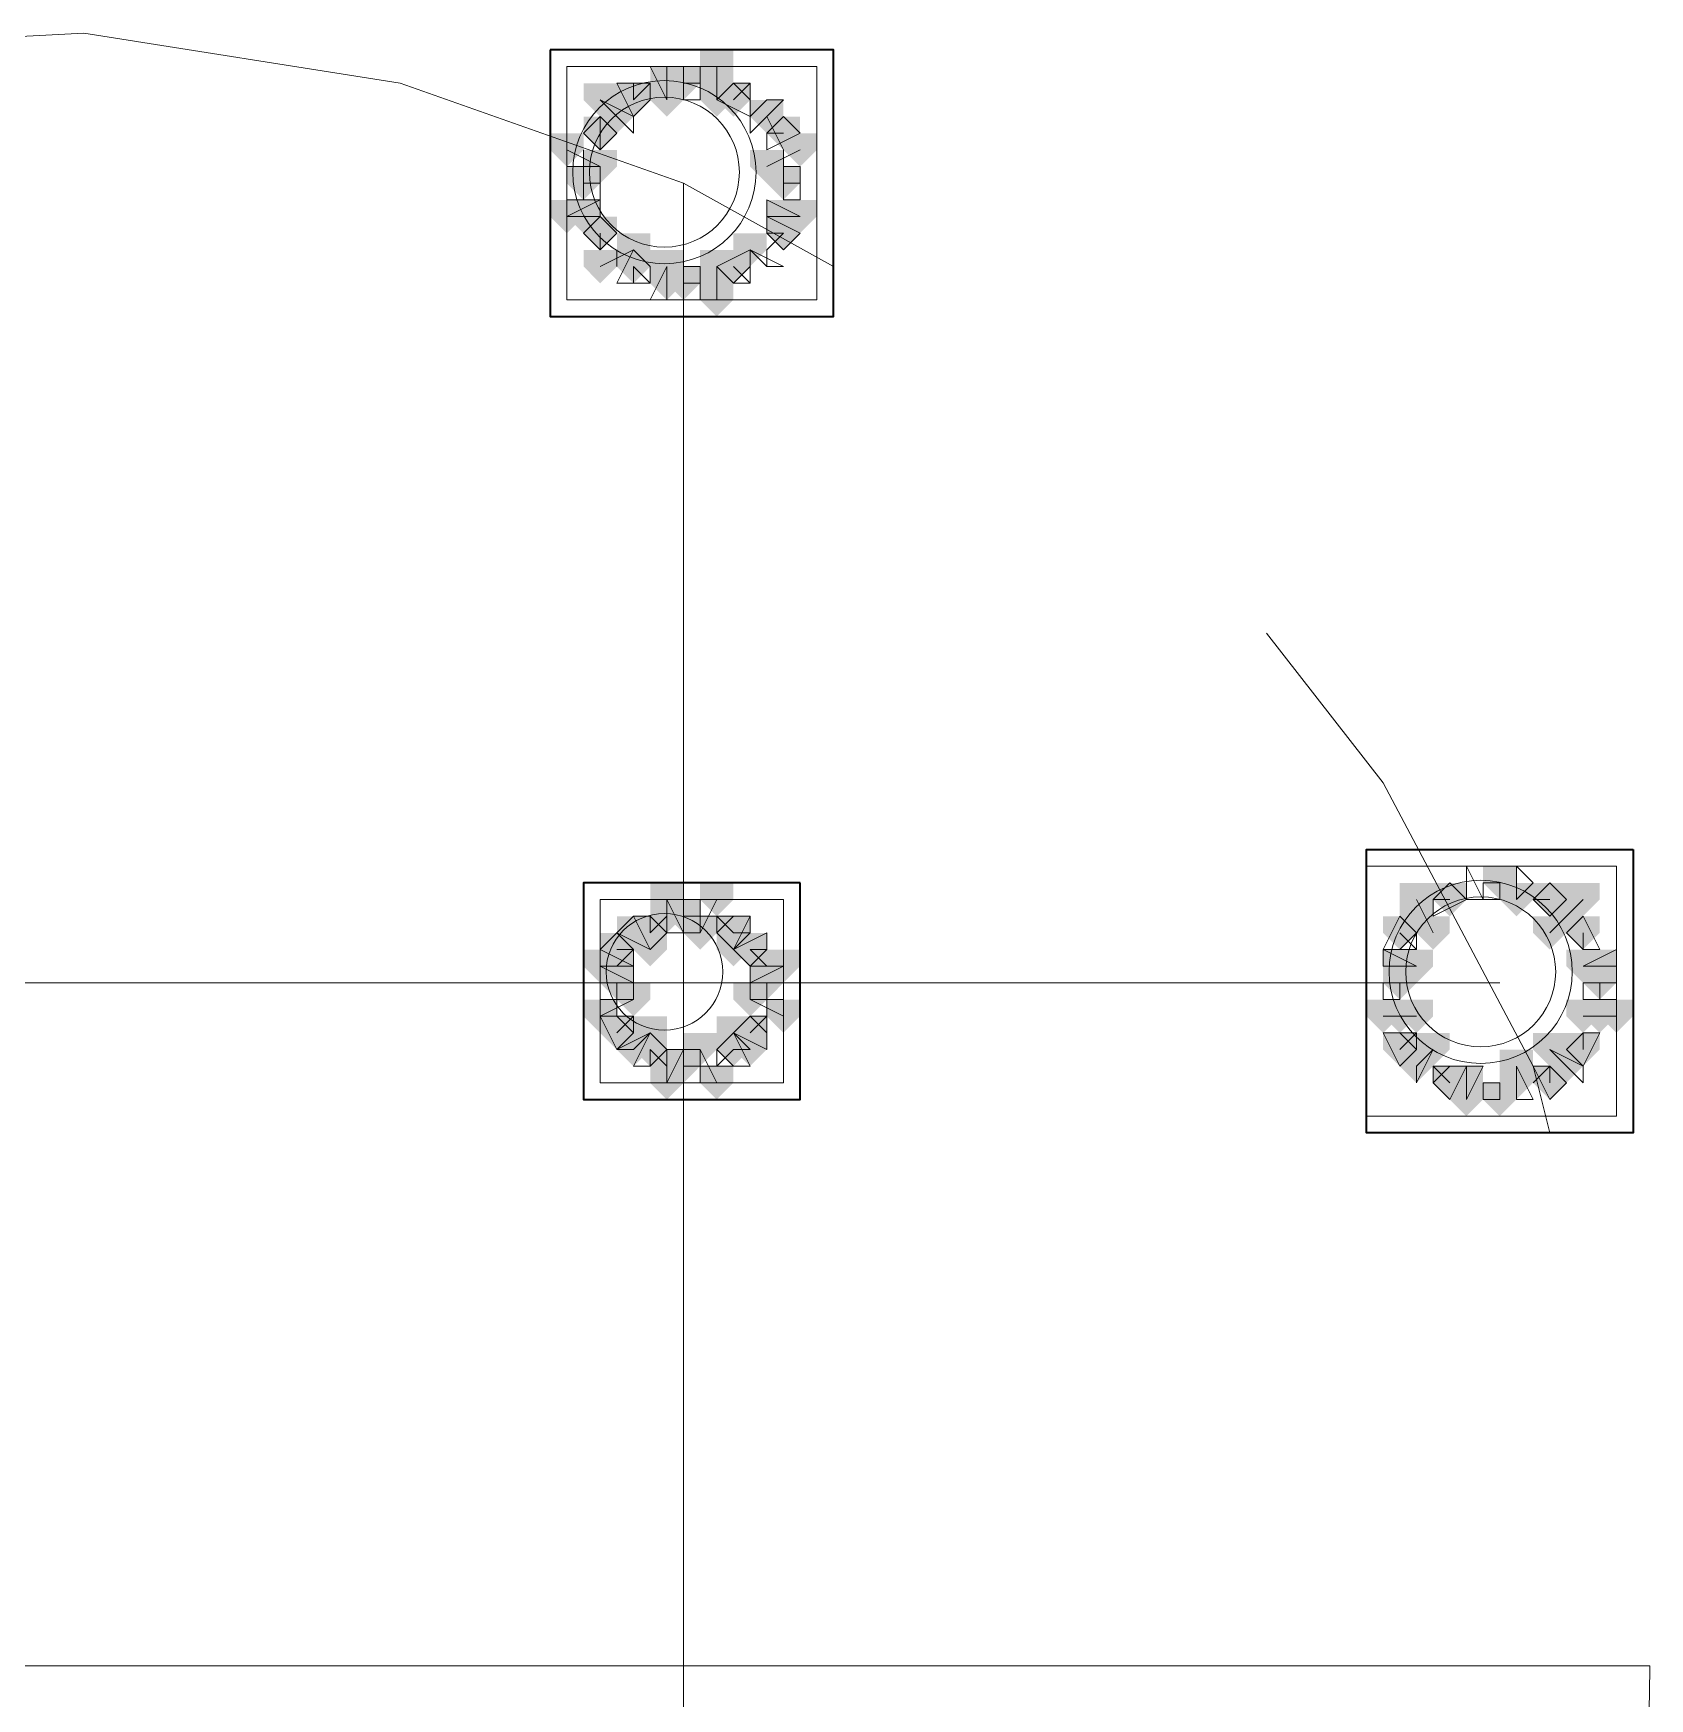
# Model space of a CAD drawing. Header units: millimetres. Extents: x 2315 to 4619, y 1334 to 1897.
# Drawn here: x 3654.12 to 3660.05, y 1554.59 to 1560.69 of the extents above; entities that cross this region are included whole.
import ezdxf

# ---------------------------------------------------------------- set-up
doc = ezdxf.new("R2010")
doc.units = ezdxf.units.MM
for name, color, linetype, true_color in [('PDF_10', 7, 'Continuous', 0x00b85c), ('PDF_AXIS', 7, 'Continuous', 0x00b85c), ('PDF_柱构件', 7, 'Continuous', 0x00b85c), ('PDF_转运站初步方案', 7, 'Continuous', 0x00b85c)]:
    doc.layers.add(name, color=color, linetype=linetype, true_color=true_color)
doc.layers.add('PDF_中心线层', color=1, linetype='Continuous')
doc.layers.add('PDF_粗实线层', color=7, linetype='Continuous')

msp = doc.modelspace()

# ---------------------------------------------------------------- hatches: boundary and pattern name
at = {"layer": 'PDF_10', "transparency": 33554559}
for points in [[(3656.5089, 1560.5703), (3656.4478, 1560.5703), (3656.4478, 1560.5093), (3656.5089, 1560.4482), (3656.5699, 1560.5093), (3656.5699, 1560.5703)], [(3656.5089, 1560.5703), (3656.4478, 1560.5703), (3656.4478, 1560.5093), (3656.5089, 1560.4482), (3656.5699, 1560.5093), (3656.5699, 1560.5703)], [(3656.5089, 1560.5703), (3656.4478, 1560.5703), (3656.4478, 1560.5093), (3656.5089, 1560.4482), (3656.5699, 1560.5093), (3656.5699, 1560.5703)], [(3656.3256, 1560.5093), (3656.2645, 1560.5093), (3656.2645, 1560.4482), (3656.3256, 1560.3871), (3656.3867, 1560.4482), (3656.3867, 1560.5093)], [(3656.3256, 1560.5093), (3656.2645, 1560.5093), (3656.2645, 1560.4482), (3656.3256, 1560.3871), (3656.3867, 1560.4482), (3656.3867, 1560.5093)], [(3656.6921, 1560.5093), (3656.631, 1560.5093), (3656.631, 1560.4482), (3656.6921, 1560.3871), (3656.7532, 1560.4482), (3656.7532, 1560.5093)], [(3656.6921, 1560.5093), (3656.631, 1560.5093), (3656.631, 1560.4482), (3656.6921, 1560.3871), (3656.7532, 1560.4482), (3656.7532, 1560.5093)], [(3656.2034, 1560.3871), (3656.1424, 1560.3871), (3656.1424, 1560.326), (3656.2034, 1560.2649), (3656.2645, 1560.326), (3656.2645, 1560.3871)], [(3656.2034, 1560.3871), (3656.1424, 1560.3871), (3656.1424, 1560.326), (3656.2034, 1560.2649), (3656.2645, 1560.326), (3656.2645, 1560.3871)], [(3656.2034, 1560.3871), (3656.1424, 1560.3871), (3656.1424, 1560.326), (3656.2034, 1560.2649), (3656.2645, 1560.326), (3656.2645, 1560.3871)], [(3656.8753, 1560.3871), (3656.8143, 1560.3871), (3656.8143, 1560.326), (3656.8753, 1560.2649), (3656.9364, 1560.326), (3656.9364, 1560.3871)], [(3656.8753, 1560.3871), (3656.8143, 1560.3871), (3656.8143, 1560.326), (3656.8753, 1560.2649), (3656.9364, 1560.326), (3656.9364, 1560.3871)], [(3656.1424, 1560.2039), (3656.0813, 1560.2039), (3656.0813, 1560.1428), (3656.1424, 1560.0817), (3656.2034, 1560.1428), (3656.2034, 1560.2039)], [(3656.1424, 1560.2039), (3656.0813, 1560.2039), (3656.0813, 1560.1428), (3656.1424, 1560.0817), (3656.2034, 1560.1428), (3656.2034, 1560.2039)], [(3656.8753, 1560.2039), (3656.8143, 1560.2039), (3656.8143, 1560.1428), (3656.8753, 1560.0817), (3656.9364, 1560.1428), (3656.9364, 1560.2039)], [(3656.8753, 1560.2039), (3656.8143, 1560.2039), (3656.8143, 1560.1428), (3656.8753, 1560.0817), (3656.9364, 1560.1428), (3656.9364, 1560.2039)], [(3656.2034, 1560.0206), (3656.1424, 1560.0206), (3656.1424, 1559.9595), (3656.2034, 1559.8985), (3656.2645, 1559.9595), (3656.2645, 1560.0206)], [(3656.2034, 1560.0206), (3656.1424, 1560.0206), (3656.1424, 1559.9595), (3656.2034, 1559.8985), (3656.2645, 1559.9595), (3656.2645, 1560.0206)], [(3656.2034, 1560.0206), (3656.1424, 1560.0206), (3656.1424, 1559.9595), (3656.2034, 1559.8985), (3656.2645, 1559.9595), (3656.2645, 1560.0206)], [(3656.8753, 1560.0206), (3656.8143, 1560.0206), (3656.8143, 1559.9595), (3656.8753, 1559.8985), (3656.9364, 1559.9595), (3656.9364, 1560.0206)], [(3656.8753, 1560.0206), (3656.8143, 1560.0206), (3656.8143, 1559.9595), (3656.8753, 1559.8985), (3656.9364, 1559.9595), (3656.9364, 1560.0206)], [(3656.3256, 1559.8985), (3656.2645, 1559.8985), (3656.2645, 1559.8374), (3656.3256, 1559.7763), (3656.3867, 1559.8374), (3656.3867, 1559.8985)], [(3656.3256, 1559.8985), (3656.2645, 1559.8985), (3656.2645, 1559.8374), (3656.3256, 1559.7763), (3656.3867, 1559.8374), (3656.3867, 1559.8985)], [(3656.6921, 1559.8985), (3656.631, 1559.8985), (3656.631, 1559.8374), (3656.6921, 1559.7763), (3656.7532, 1559.8374), (3656.7532, 1559.8985)], [(3656.6921, 1559.8985), (3656.631, 1559.8985), (3656.631, 1559.8374), (3656.6921, 1559.7763), (3656.7532, 1559.8374), (3656.7532, 1559.8985)], [(3656.5089, 1559.8374), (3656.4478, 1559.8374), (3656.4478, 1559.7763), (3656.5089, 1559.7152), (3656.5699, 1559.7763), (3656.5699, 1559.8374)], [(3656.5089, 1559.8374), (3656.4478, 1559.8374), (3656.4478, 1559.7763), (3656.5089, 1559.7152), (3656.5699, 1559.7763), (3656.5699, 1559.8374)], [(3659.5018, 1557.6385), (3659.4407, 1557.6385), (3659.4407, 1557.5774), (3659.5018, 1557.5163), (3659.5629, 1557.5774), (3659.5629, 1557.6385)], [(3659.5018, 1557.6385), (3659.4407, 1557.6385), (3659.4407, 1557.5774), (3659.5018, 1557.5163), (3659.5629, 1557.5774), (3659.5629, 1557.6385)], [(3659.3186, 1557.5774), (3659.2575, 1557.5774), (3659.2575, 1557.5163), (3659.3186, 1557.4552), (3659.3797, 1557.5163), (3659.3797, 1557.5774)], [(3659.3186, 1557.5774), (3659.2575, 1557.5774), (3659.2575, 1557.5163), (3659.3186, 1557.4552), (3659.3797, 1557.5163), (3659.3797, 1557.5774)], [(3659.6851, 1557.5774), (3659.624, 1557.5774), (3659.624, 1557.5163), (3659.6851, 1557.4552), (3659.7461, 1557.5163), (3659.7461, 1557.5774)], [(3659.6851, 1557.5774), (3659.624, 1557.5774), (3659.624, 1557.5163), (3659.6851, 1557.4552), (3659.7461, 1557.5163), (3659.7461, 1557.5774)], [(3659.6851, 1557.5774), (3659.624, 1557.5774), (3659.624, 1557.5163), (3659.6851, 1557.4552), (3659.7461, 1557.5163), (3659.7461, 1557.5774)], [(3656.5089, 1557.5163), (3656.4478, 1557.5163), (3656.4478, 1557.4552), (3656.5089, 1557.3941), (3656.5699, 1557.4552), (3656.5699, 1557.5163)], [(3656.5089, 1557.5163), (3656.4478, 1557.5163), (3656.4478, 1557.4552), (3656.5089, 1557.3941), (3656.5699, 1557.4552), (3656.5699, 1557.5163)], [(3656.5089, 1557.5163), (3656.4478, 1557.5163), (3656.4478, 1557.4552), (3656.5089, 1557.3941), (3656.5699, 1557.4552), (3656.5699, 1557.5163)], [(3656.3867, 1557.4552), (3656.3256, 1557.4552), (3656.3256, 1557.3941), (3656.3867, 1557.333), (3656.4478, 1557.3941), (3656.4478, 1557.4552)], [(3656.3867, 1557.4552), (3656.3256, 1557.4552), (3656.3256, 1557.3941), (3656.3867, 1557.333), (3656.4478, 1557.3941), (3656.4478, 1557.4552)], [(3656.6921, 1557.4552), (3656.631, 1557.4552), (3656.631, 1557.3941), (3656.6921, 1557.333), (3656.7532, 1557.3941), (3656.7532, 1557.4552)], [(3656.6921, 1557.4552), (3656.631, 1557.4552), (3656.631, 1557.3941), (3656.6921, 1557.333), (3656.7532, 1557.3941), (3656.7532, 1557.4552)], [(3659.1353, 1557.4552), (3659.0743, 1557.4552), (3659.0743, 1557.3941), (3659.1353, 1557.333), (3659.1964, 1557.3941), (3659.1964, 1557.4552)], [(3659.1353, 1557.4552), (3659.0743, 1557.4552), (3659.0743, 1557.3941), (3659.1353, 1557.333), (3659.1964, 1557.3941), (3659.1964, 1557.4552)], [(3659.8072, 1557.4552), (3659.7461, 1557.4552), (3659.7461, 1557.3941), (3659.8072, 1557.333), (3659.8683, 1557.3941), (3659.8683, 1557.4552)], [(3659.8072, 1557.4552), (3659.7461, 1557.4552), (3659.7461, 1557.3941), (3659.8072, 1557.333), (3659.8683, 1557.3941), (3659.8683, 1557.4552)], [(3656.2645, 1557.3941), (3656.2034, 1557.3941), (3656.2034, 1557.333), (3656.2645, 1557.272), (3656.3256, 1557.333), (3656.3256, 1557.3941)], [(3656.2645, 1557.3941), (3656.2034, 1557.3941), (3656.2034, 1557.333), (3656.2645, 1557.272), (3656.3256, 1557.333), (3656.3256, 1557.3941)], [(3656.7532, 1557.3941), (3656.6921, 1557.3941), (3656.6921, 1557.333), (3656.7532, 1557.272), (3656.8143, 1557.333), (3656.8143, 1557.3941)], [(3656.7532, 1557.3941), (3656.6921, 1557.3941), (3656.6921, 1557.333), (3656.7532, 1557.272), (3656.8143, 1557.333), (3656.8143, 1557.3941)], [(3656.2645, 1557.272), (3656.2034, 1557.272), (3656.2034, 1557.2109), (3656.2645, 1557.1498), (3656.3256, 1557.2109), (3656.3256, 1557.272)], [(3656.2645, 1557.272), (3656.2034, 1557.272), (3656.2034, 1557.2109), (3656.2645, 1557.1498), (3656.3256, 1557.2109), (3656.3256, 1557.272)], [(3656.8143, 1557.272), (3656.7532, 1557.272), (3656.7532, 1557.2109), (3656.8143, 1557.1498), (3656.8753, 1557.2109), (3656.8753, 1557.272)], [(3656.8143, 1557.272), (3656.7532, 1557.272), (3656.7532, 1557.2109), (3656.8143, 1557.1498), (3656.8753, 1557.2109), (3656.8753, 1557.272)], [(3659.1353, 1557.272), (3659.0743, 1557.272), (3659.0743, 1557.2109), (3659.1353, 1557.1498), (3659.1964, 1557.2109), (3659.1964, 1557.272)], [(3659.1353, 1557.272), (3659.0743, 1557.272), (3659.0743, 1557.2109), (3659.1353, 1557.1498), (3659.1964, 1557.2109), (3659.1964, 1557.272)], [(3659.8683, 1557.272), (3659.8072, 1557.272), (3659.8072, 1557.2109), (3659.8683, 1557.1498), (3659.9294, 1557.2109), (3659.9294, 1557.272)], [(3659.8683, 1557.272), (3659.8072, 1557.272), (3659.8072, 1557.2109), (3659.8683, 1557.1498), (3659.9294, 1557.2109), (3659.9294, 1557.272)], [(3656.2645, 1557.0887), (3656.2034, 1557.0887), (3656.2034, 1557.0276), (3656.2645, 1556.9666), (3656.3256, 1557.0276), (3656.3256, 1557.0887)], [(3656.2645, 1557.0887), (3656.2034, 1557.0887), (3656.2034, 1557.0276), (3656.2645, 1556.9666), (3656.3256, 1557.0276), (3656.3256, 1557.0887)], [(3656.7532, 1557.0887), (3656.6921, 1557.0887), (3656.6921, 1557.0276), (3656.7532, 1556.9666), (3656.8143, 1557.0276), (3656.8143, 1557.0887)], [(3656.7532, 1557.0887), (3656.6921, 1557.0887), (3656.6921, 1557.0276), (3656.7532, 1556.9666), (3656.8143, 1557.0276), (3656.8143, 1557.0887)], [(3656.3867, 1557.0276), (3656.3256, 1557.0276), (3656.3256, 1556.9666), (3656.3867, 1556.9055), (3656.4478, 1556.9666), (3656.4478, 1557.0276)], [(3656.3867, 1557.0276), (3656.3256, 1557.0276), (3656.3256, 1556.9666), (3656.3867, 1556.9055), (3656.4478, 1556.9666), (3656.4478, 1557.0276)], [(3656.6921, 1557.0276), (3656.631, 1557.0276), (3656.631, 1556.9666), (3656.6921, 1556.9055), (3656.7532, 1556.9666), (3656.7532, 1557.0276)], [(3656.6921, 1557.0276), (3656.631, 1557.0276), (3656.631, 1556.9666), (3656.6921, 1556.9055), (3656.7532, 1556.9666), (3656.7532, 1557.0276)], [(3659.1353, 1557.0276), (3659.0743, 1557.0276), (3659.0743, 1556.9666), (3659.1353, 1556.9055), (3659.1964, 1556.9666), (3659.1964, 1557.0276)], [(3659.1353, 1557.0276), (3659.0743, 1557.0276), (3659.0743, 1556.9666), (3659.1353, 1556.9055), (3659.1964, 1556.9666), (3659.1964, 1557.0276)], [(3659.8072, 1557.0276), (3659.7461, 1557.0276), (3659.7461, 1556.9666), (3659.8072, 1556.9055), (3659.8683, 1556.9666), (3659.8683, 1557.0276)], [(3659.8072, 1557.0276), (3659.7461, 1557.0276), (3659.7461, 1556.9666), (3659.8072, 1556.9055), (3659.8683, 1556.9666), (3659.8683, 1557.0276)], [(3656.5089, 1556.9666), (3656.4478, 1556.9666), (3656.4478, 1556.9055), (3656.5089, 1556.8444), (3656.5699, 1556.9055), (3656.5699, 1556.9666)], [(3656.5089, 1556.9666), (3656.4478, 1556.9666), (3656.4478, 1556.9055), (3656.5089, 1556.8444), (3656.5699, 1556.9055), (3656.5699, 1556.9666)], [(3656.5089, 1556.9666), (3656.4478, 1556.9666), (3656.4478, 1556.9055), (3656.5089, 1556.8444), (3656.5699, 1556.9055), (3656.5699, 1556.9666)], [(3659.3186, 1556.9055), (3659.2575, 1556.9055), (3659.2575, 1556.8444), (3659.3186, 1556.7833), (3659.3797, 1556.8444), (3659.3797, 1556.9055)], [(3659.3186, 1556.9055), (3659.2575, 1556.9055), (3659.2575, 1556.8444), (3659.3186, 1556.7833), (3659.3797, 1556.8444), (3659.3797, 1556.9055)], [(3659.6851, 1556.9055), (3659.624, 1556.9055), (3659.624, 1556.8444), (3659.6851, 1556.7833), (3659.7461, 1556.8444), (3659.7461, 1556.9055)], [(3659.6851, 1556.9055), (3659.624, 1556.9055), (3659.624, 1556.8444), (3659.6851, 1556.7833), (3659.7461, 1556.8444), (3659.7461, 1556.9055)], [(3659.5018, 1556.8444), (3659.4407, 1556.8444), (3659.4407, 1556.7833), (3659.5018, 1556.7222), (3659.5629, 1556.7833), (3659.5629, 1556.8444)], [(3659.5018, 1556.8444), (3659.4407, 1556.8444), (3659.4407, 1556.7833), (3659.5018, 1556.7222), (3659.5629, 1556.7833), (3659.5629, 1556.8444)]]:
    msp.add_hatch(color=256, dxfattribs=at).paths.add_polyline_path(points)
at = {"layer": 'PDF_柱构件', "transparency": 33554559}
for points in [[(3656.631, 1560.6314), (3656.5699, 1560.6314), (3656.5699, 1560.5703), (3656.631, 1560.5093), (3656.6921, 1560.5703), (3656.6921, 1560.6314)], [(3656.4478, 1560.5703), (3656.3867, 1560.5703), (3656.3867, 1560.5093), (3656.4478, 1560.4482), (3656.5089, 1560.5093), (3656.5089, 1560.5703)], [(3656.631, 1560.5703), (3656.5699, 1560.5703), (3656.5699, 1560.5093), (3656.631, 1560.4482), (3656.6921, 1560.5093), (3656.6921, 1560.5703)], [(3656.2034, 1560.5093), (3656.1424, 1560.5093), (3656.1424, 1560.4482), (3656.2034, 1560.3871), (3656.2645, 1560.4482), (3656.2645, 1560.5093)], [(3656.4478, 1560.5093), (3656.3867, 1560.5093), (3656.3867, 1560.4482), (3656.4478, 1560.3871), (3656.5089, 1560.4482), (3656.5089, 1560.5093)], [(3656.631, 1560.5093), (3656.5699, 1560.5093), (3656.5699, 1560.4482), (3656.631, 1560.3871), (3656.6921, 1560.4482), (3656.6921, 1560.5093)], [(3656.2645, 1560.4482), (3656.2034, 1560.4482), (3656.2034, 1560.3871), (3656.2645, 1560.326), (3656.3256, 1560.3871), (3656.3256, 1560.4482)], [(3656.8143, 1560.4482), (3656.7532, 1560.4482), (3656.7532, 1560.3871), (3656.8143, 1560.326), (3656.8753, 1560.3871), (3656.8753, 1560.4482)], [(3656.0813, 1560.326), (3656.0202, 1560.326), (3656.0202, 1560.2649), (3656.0813, 1560.2039), (3656.1424, 1560.2649), (3656.1424, 1560.326)], [(3656.9364, 1560.326), (3656.8753, 1560.326), (3656.8753, 1560.2649), (3656.9364, 1560.2039), (3656.9975, 1560.2649), (3656.9975, 1560.326)], [(3656.2034, 1560.2649), (3656.1424, 1560.2649), (3656.1424, 1560.2039), (3656.2034, 1560.1428), (3656.2645, 1560.2039), (3656.2645, 1560.2649)], [(3656.8143, 1560.2649), (3656.7532, 1560.2649), (3656.7532, 1560.2039), (3656.8143, 1560.1428), (3656.8753, 1560.2039), (3656.8753, 1560.2649)], [(3656.0813, 1560.0817), (3656.0202, 1560.0817), (3656.0202, 1560.0206), (3656.0813, 1559.9595), (3656.1424, 1560.0206), (3656.1424, 1560.0817)], [(3656.1424, 1560.0817), (3656.0813, 1560.0817), (3656.0813, 1560.0206), (3656.1424, 1559.9595), (3656.2034, 1560.0206), (3656.2034, 1560.0817)], [(3656.8753, 1560.0817), (3656.8143, 1560.0817), (3656.8143, 1560.0206), (3656.8753, 1559.9595), (3656.9364, 1560.0206), (3656.9364, 1560.0817)], [(3656.9364, 1560.0817), (3656.8753, 1560.0817), (3656.8753, 1560.0206), (3656.9364, 1559.9595), (3656.9975, 1560.0206), (3656.9975, 1560.0817)], [(3656.3256, 1559.9595), (3656.2645, 1559.9595), (3656.2645, 1559.8985), (3656.3256, 1559.8374), (3656.3867, 1559.8985), (3656.3867, 1559.9595)], [(3656.7532, 1559.9595), (3656.6921, 1559.9595), (3656.6921, 1559.8985), (3656.7532, 1559.8374), (3656.8143, 1559.8985), (3656.8143, 1559.9595)], [(3656.2034, 1559.8985), (3656.1424, 1559.8985), (3656.1424, 1559.8374), (3656.2034, 1559.7763), (3656.2645, 1559.8374), (3656.2645, 1559.8985)], [(3656.4478, 1559.8985), (3656.3867, 1559.8985), (3656.3867, 1559.8374), (3656.4478, 1559.7763), (3656.5089, 1559.8374), (3656.5089, 1559.8985)], [(3656.631, 1559.8985), (3656.5699, 1559.8985), (3656.5699, 1559.8374), (3656.631, 1559.7763), (3656.6921, 1559.8374), (3656.6921, 1559.8985)], [(3656.4478, 1559.8374), (3656.3867, 1559.8374), (3656.3867, 1559.7763), (3656.4478, 1559.7152), (3656.5089, 1559.7763), (3656.5089, 1559.8374)], [(3656.631, 1559.8374), (3656.5699, 1559.8374), (3656.5699, 1559.7763), (3656.631, 1559.7152), (3656.6921, 1559.7763), (3656.6921, 1559.8374)], [(3656.631, 1559.7763), (3656.5699, 1559.7763), (3656.5699, 1559.7152), (3656.631, 1559.6541), (3656.6921, 1559.7152), (3656.6921, 1559.7763)], [(3656.4478, 1557.5774), (3656.3867, 1557.5774), (3656.3867, 1557.5163), (3656.4478, 1557.4552), (3656.5089, 1557.5163), (3656.5089, 1557.5774)], [(3656.631, 1557.5774), (3656.5699, 1557.5774), (3656.5699, 1557.5163), (3656.631, 1557.4552), (3656.6921, 1557.5163), (3656.6921, 1557.5774)], [(3659.1964, 1557.5774), (3659.1353, 1557.5774), (3659.1353, 1557.5163), (3659.1964, 1557.4552), (3659.2575, 1557.5163), (3659.2575, 1557.5774)], [(3659.5629, 1557.5774), (3659.5018, 1557.5774), (3659.5018, 1557.5163), (3659.5629, 1557.4552), (3659.624, 1557.5163), (3659.624, 1557.5774)], [(3659.8072, 1557.5774), (3659.7461, 1557.5774), (3659.7461, 1557.5163), (3659.8072, 1557.4552), (3659.8683, 1557.5163), (3659.8683, 1557.5774)], [(3656.4478, 1557.5163), (3656.3867, 1557.5163), (3656.3867, 1557.4552), (3656.4478, 1557.3941), (3656.5089, 1557.4552), (3656.5089, 1557.5163)], [(3659.1964, 1557.5163), (3659.1353, 1557.5163), (3659.1353, 1557.4552), (3659.1964, 1557.3941), (3659.2575, 1557.4552), (3659.2575, 1557.5163)], [(3659.7461, 1557.5163), (3659.6851, 1557.5163), (3659.6851, 1557.4552), (3659.7461, 1557.3941), (3659.8072, 1557.4552), (3659.8072, 1557.5163)], [(3656.3256, 1557.4552), (3656.2645, 1557.4552), (3656.2645, 1557.3941), (3656.3256, 1557.333), (3656.3867, 1557.3941), (3656.3867, 1557.4552)], [(3656.5699, 1557.4552), (3656.5089, 1557.4552), (3656.5089, 1557.3941), (3656.5699, 1557.333), (3656.631, 1557.3941), (3656.631, 1557.4552)], [(3659.2575, 1557.4552), (3659.1964, 1557.4552), (3659.1964, 1557.3941), (3659.2575, 1557.333), (3659.3186, 1557.3941), (3659.3186, 1557.4552)], [(3659.6851, 1557.4552), (3659.624, 1557.4552), (3659.624, 1557.3941), (3659.6851, 1557.333), (3659.7461, 1557.3941), (3659.7461, 1557.4552)], [(3656.3867, 1557.3941), (3656.3256, 1557.3941), (3656.3256, 1557.333), (3656.3867, 1557.272), (3656.4478, 1557.333), (3656.4478, 1557.3941)], [(3656.6921, 1557.3941), (3656.631, 1557.3941), (3656.631, 1557.333), (3656.6921, 1557.272), (3656.7532, 1557.333), (3656.7532, 1557.3941)], [(3656.2034, 1557.333), (3656.1424, 1557.333), (3656.1424, 1557.272), (3656.2034, 1557.2109), (3656.2645, 1557.272), (3656.2645, 1557.333)], [(3656.2645, 1557.333), (3656.2034, 1557.333), (3656.2034, 1557.272), (3656.2645, 1557.2109), (3656.3256, 1557.272), (3656.3256, 1557.333)], [(3656.8143, 1557.333), (3656.7532, 1557.333), (3656.7532, 1557.272), (3656.8143, 1557.2109), (3656.8753, 1557.272), (3656.8753, 1557.333)], [(3656.8753, 1557.333), (3656.8143, 1557.333), (3656.8143, 1557.272), (3656.8753, 1557.2109), (3656.9364, 1557.272), (3656.9364, 1557.333)], [(3659.1353, 1557.333), (3659.0743, 1557.333), (3659.0743, 1557.272), (3659.1353, 1557.2109), (3659.1964, 1557.272), (3659.1964, 1557.333)], [(3659.1964, 1557.333), (3659.1353, 1557.333), (3659.1353, 1557.272), (3659.1964, 1557.2109), (3659.2575, 1557.272), (3659.2575, 1557.333)], [(3659.8072, 1557.333), (3659.7461, 1557.333), (3659.7461, 1557.272), (3659.8072, 1557.2109), (3659.8683, 1557.272), (3659.8683, 1557.333)], [(3659.8683, 1557.333), (3659.8072, 1557.333), (3659.8072, 1557.272), (3659.8683, 1557.2109), (3659.9294, 1557.272), (3659.9294, 1557.333)], [(3656.3256, 1557.2109), (3656.2645, 1557.2109), (3656.2645, 1557.1498), (3656.3256, 1557.0887), (3656.3867, 1557.1498), (3656.3867, 1557.2109)], [(3656.7532, 1557.2109), (3656.6921, 1557.2109), (3656.6921, 1557.1498), (3656.7532, 1557.0887), (3656.8143, 1557.1498), (3656.8143, 1557.2109)], [(3656.2034, 1557.1498), (3656.1424, 1557.1498), (3656.1424, 1557.0887), (3656.2034, 1557.0276), (3656.2645, 1557.0887), (3656.2645, 1557.1498)], [(3656.8753, 1557.1498), (3656.8143, 1557.1498), (3656.8143, 1557.0887), (3656.8753, 1557.0276), (3656.9364, 1557.0887), (3656.9364, 1557.1498)], [(3659.0743, 1557.1498), (3659.0132, 1557.1498), (3659.0132, 1557.0887), (3659.0743, 1557.0276), (3659.1353, 1557.0887), (3659.1353, 1557.1498)], [(3659.1353, 1557.1498), (3659.0743, 1557.1498), (3659.0743, 1557.0887), (3659.1353, 1557.0276), (3659.1964, 1557.0887), (3659.1964, 1557.1498)], [(3659.1964, 1557.1498), (3659.1353, 1557.1498), (3659.1353, 1557.0887), (3659.1964, 1557.0276), (3659.2575, 1557.0887), (3659.2575, 1557.1498)], [(3659.8072, 1557.1498), (3659.7461, 1557.1498), (3659.7461, 1557.0887), (3659.8072, 1557.0276), (3659.8683, 1557.0887), (3659.8683, 1557.1498)], [(3659.8683, 1557.1498), (3659.8072, 1557.1498), (3659.8072, 1557.0887), (3659.8683, 1557.0276), (3659.9294, 1557.0887), (3659.9294, 1557.1498)], [(3659.9294, 1557.1498), (3659.8683, 1557.1498), (3659.8683, 1557.0887), (3659.9294, 1557.0276), (3659.9905, 1557.0887), (3659.9905, 1557.1498)], [(3656.3867, 1557.0887), (3656.3256, 1557.0887), (3656.3256, 1557.0276), (3656.3867, 1556.9666), (3656.4478, 1557.0276), (3656.4478, 1557.0887)], [(3656.6921, 1557.0887), (3656.631, 1557.0887), (3656.631, 1557.0276), (3656.6921, 1556.9666), (3656.7532, 1557.0276), (3656.7532, 1557.0887)], [(3656.3256, 1557.0276), (3656.2645, 1557.0276), (3656.2645, 1556.9666), (3656.3256, 1556.9055), (3656.3867, 1556.9666), (3656.3867, 1557.0276)], [(3656.5699, 1557.0276), (3656.5089, 1557.0276), (3656.5089, 1556.9666), (3656.5699, 1556.9055), (3656.631, 1556.9666), (3656.631, 1557.0276)], [(3656.7532, 1557.0276), (3656.6921, 1557.0276), (3656.6921, 1556.9666), (3656.7532, 1556.9055), (3656.8143, 1556.9666), (3656.8143, 1557.0276)], [(3659.2575, 1557.0276), (3659.1964, 1557.0276), (3659.1964, 1556.9666), (3659.2575, 1556.9055), (3659.3186, 1556.9666), (3659.3186, 1557.0276)], [(3659.6851, 1557.0276), (3659.624, 1557.0276), (3659.624, 1556.9666), (3659.6851, 1556.9055), (3659.7461, 1556.9666), (3659.7461, 1557.0276)], [(3656.4478, 1556.9666), (3656.3867, 1556.9666), (3656.3867, 1556.9055), (3656.4478, 1556.8444), (3656.5089, 1556.9055), (3656.5089, 1556.9666)], [(3659.1964, 1556.9666), (3659.1353, 1556.9666), (3659.1353, 1556.9055), (3659.1964, 1556.8444), (3659.2575, 1556.9055), (3659.2575, 1556.9666)], [(3659.5629, 1556.9666), (3659.5018, 1556.9666), (3659.5018, 1556.9055), (3659.5629, 1556.8444), (3659.624, 1556.9055), (3659.624, 1556.9666)], [(3659.7461, 1556.9666), (3659.6851, 1556.9666), (3659.6851, 1556.9055), (3659.7461, 1556.8444), (3659.8072, 1556.9055), (3659.8072, 1556.9666)], [(3656.4478, 1556.9055), (3656.3867, 1556.9055), (3656.3867, 1556.8444), (3656.4478, 1556.7833), (3656.5089, 1556.8444), (3656.5089, 1556.9055)], [(3656.631, 1556.9055), (3656.5699, 1556.9055), (3656.5699, 1556.8444), (3656.631, 1556.7833), (3656.6921, 1556.8444), (3656.6921, 1556.9055)], [(3659.3797, 1556.9055), (3659.3186, 1556.9055), (3659.3186, 1556.8444), (3659.3797, 1556.7833), (3659.4407, 1556.8444), (3659.4407, 1556.9055)], [(3659.5629, 1556.9055), (3659.5018, 1556.9055), (3659.5018, 1556.8444), (3659.5629, 1556.7833), (3659.624, 1556.8444), (3659.624, 1556.9055)], [(3659.3797, 1556.8444), (3659.3186, 1556.8444), (3659.3186, 1556.7833), (3659.3797, 1556.7222), (3659.4407, 1556.7833), (3659.4407, 1556.8444)]]:
    msp.add_hatch(color=256, dxfattribs=at).paths.add_polyline_path(points)
at = {"layer": 'PDF_转运站初步方案', "transparency": 33554559}
for points in [[(3656.5089, 1560.5703), (3656.4478, 1560.5703), (3656.4478, 1560.5093), (3656.5089, 1560.4482), (3656.5699, 1560.5093), (3656.5699, 1560.5703)], [(3656.5089, 1560.5703), (3656.4478, 1560.5703), (3656.4478, 1560.5093), (3656.5089, 1560.4482), (3656.5699, 1560.5093), (3656.5699, 1560.5703)], [(3656.3256, 1560.5093), (3656.2645, 1560.5093), (3656.2645, 1560.4482), (3656.3256, 1560.3871), (3656.3867, 1560.4482), (3656.3867, 1560.5093)], [(3656.3256, 1560.5093), (3656.2645, 1560.5093), (3656.2645, 1560.4482), (3656.3256, 1560.3871), (3656.3867, 1560.4482), (3656.3867, 1560.5093)], [(3656.6921, 1560.5093), (3656.631, 1560.5093), (3656.631, 1560.4482), (3656.6921, 1560.3871), (3656.7532, 1560.4482), (3656.7532, 1560.5093)], [(3656.6921, 1560.5093), (3656.631, 1560.5093), (3656.631, 1560.4482), (3656.6921, 1560.3871), (3656.7532, 1560.4482), (3656.7532, 1560.5093)], [(3656.2034, 1560.3871), (3656.1424, 1560.3871), (3656.1424, 1560.326), (3656.2034, 1560.2649), (3656.2645, 1560.326), (3656.2645, 1560.3871)], [(3656.2034, 1560.3871), (3656.1424, 1560.3871), (3656.1424, 1560.326), (3656.2034, 1560.2649), (3656.2645, 1560.326), (3656.2645, 1560.3871)], [(3656.8753, 1560.3871), (3656.8143, 1560.3871), (3656.8143, 1560.326), (3656.8753, 1560.2649), (3656.9364, 1560.326), (3656.9364, 1560.3871)], [(3656.8753, 1560.3871), (3656.8143, 1560.3871), (3656.8143, 1560.326), (3656.8753, 1560.2649), (3656.9364, 1560.326), (3656.9364, 1560.3871)], [(3656.1424, 1560.2039), (3656.0813, 1560.2039), (3656.0813, 1560.1428), (3656.1424, 1560.0817), (3656.2034, 1560.1428), (3656.2034, 1560.2039)], [(3656.1424, 1560.2039), (3656.0813, 1560.2039), (3656.0813, 1560.1428), (3656.1424, 1560.0817), (3656.2034, 1560.1428), (3656.2034, 1560.2039)], [(3656.8753, 1560.2039), (3656.8143, 1560.2039), (3656.8143, 1560.1428), (3656.8753, 1560.0817), (3656.9364, 1560.1428), (3656.9364, 1560.2039)], [(3656.8753, 1560.2039), (3656.8143, 1560.2039), (3656.8143, 1560.1428), (3656.8753, 1560.0817), (3656.9364, 1560.1428), (3656.9364, 1560.2039)], [(3656.2034, 1560.0206), (3656.1424, 1560.0206), (3656.1424, 1559.9595), (3656.2034, 1559.8985), (3656.2645, 1559.9595), (3656.2645, 1560.0206)], [(3656.2034, 1560.0206), (3656.1424, 1560.0206), (3656.1424, 1559.9595), (3656.2034, 1559.8985), (3656.2645, 1559.9595), (3656.2645, 1560.0206)], [(3656.8753, 1560.0206), (3656.8143, 1560.0206), (3656.8143, 1559.9595), (3656.8753, 1559.8985), (3656.9364, 1559.9595), (3656.9364, 1560.0206)], [(3656.8753, 1560.0206), (3656.8143, 1560.0206), (3656.8143, 1559.9595), (3656.8753, 1559.8985), (3656.9364, 1559.9595), (3656.9364, 1560.0206)], [(3656.3256, 1559.8985), (3656.2645, 1559.8985), (3656.2645, 1559.8374), (3656.3256, 1559.7763), (3656.3867, 1559.8374), (3656.3867, 1559.8985)], [(3656.3256, 1559.8985), (3656.2645, 1559.8985), (3656.2645, 1559.8374), (3656.3256, 1559.7763), (3656.3867, 1559.8374), (3656.3867, 1559.8985)], [(3656.6921, 1559.8985), (3656.631, 1559.8985), (3656.631, 1559.8374), (3656.6921, 1559.7763), (3656.7532, 1559.8374), (3656.7532, 1559.8985)], [(3656.6921, 1559.8985), (3656.631, 1559.8985), (3656.631, 1559.8374), (3656.6921, 1559.7763), (3656.7532, 1559.8374), (3656.7532, 1559.8985)], [(3656.5089, 1559.8374), (3656.4478, 1559.8374), (3656.4478, 1559.7763), (3656.5089, 1559.7152), (3656.5699, 1559.7763), (3656.5699, 1559.8374)], [(3656.5089, 1559.8374), (3656.4478, 1559.8374), (3656.4478, 1559.7763), (3656.5089, 1559.7152), (3656.5699, 1559.7763), (3656.5699, 1559.8374)], [(3659.5018, 1557.6385), (3659.4407, 1557.6385), (3659.4407, 1557.5774), (3659.5018, 1557.5163), (3659.5629, 1557.5774), (3659.5629, 1557.6385)], [(3659.5018, 1557.6385), (3659.4407, 1557.6385), (3659.4407, 1557.5774), (3659.5018, 1557.5163), (3659.5629, 1557.5774), (3659.5629, 1557.6385)], [(3659.3186, 1557.5774), (3659.2575, 1557.5774), (3659.2575, 1557.5163), (3659.3186, 1557.4552), (3659.3797, 1557.5163), (3659.3797, 1557.5774)], [(3659.3186, 1557.5774), (3659.2575, 1557.5774), (3659.2575, 1557.5163), (3659.3186, 1557.4552), (3659.3797, 1557.5163), (3659.3797, 1557.5774)], [(3659.6851, 1557.5774), (3659.624, 1557.5774), (3659.624, 1557.5163), (3659.6851, 1557.4552), (3659.7461, 1557.5163), (3659.7461, 1557.5774)], [(3659.6851, 1557.5774), (3659.624, 1557.5774), (3659.624, 1557.5163), (3659.6851, 1557.4552), (3659.7461, 1557.5163), (3659.7461, 1557.5774)], [(3656.5089, 1557.5163), (3656.4478, 1557.5163), (3656.4478, 1557.4552), (3656.5089, 1557.3941), (3656.5699, 1557.4552), (3656.5699, 1557.5163)], [(3656.5089, 1557.5163), (3656.4478, 1557.5163), (3656.4478, 1557.4552), (3656.5089, 1557.3941), (3656.5699, 1557.4552), (3656.5699, 1557.5163)], [(3656.3867, 1557.4552), (3656.3256, 1557.4552), (3656.3256, 1557.3941), (3656.3867, 1557.333), (3656.4478, 1557.3941), (3656.4478, 1557.4552)], [(3656.3867, 1557.4552), (3656.3256, 1557.4552), (3656.3256, 1557.3941), (3656.3867, 1557.333), (3656.4478, 1557.3941), (3656.4478, 1557.4552)], [(3656.6921, 1557.4552), (3656.631, 1557.4552), (3656.631, 1557.3941), (3656.6921, 1557.333), (3656.7532, 1557.3941), (3656.7532, 1557.4552)], [(3656.6921, 1557.4552), (3656.631, 1557.4552), (3656.631, 1557.3941), (3656.6921, 1557.333), (3656.7532, 1557.3941), (3656.7532, 1557.4552)], [(3659.1353, 1557.4552), (3659.0743, 1557.4552), (3659.0743, 1557.3941), (3659.1353, 1557.333), (3659.1964, 1557.3941), (3659.1964, 1557.4552)], [(3659.1353, 1557.4552), (3659.0743, 1557.4552), (3659.0743, 1557.3941), (3659.1353, 1557.333), (3659.1964, 1557.3941), (3659.1964, 1557.4552)], [(3659.8072, 1557.4552), (3659.7461, 1557.4552), (3659.7461, 1557.3941), (3659.8072, 1557.333), (3659.8683, 1557.3941), (3659.8683, 1557.4552)], [(3659.8072, 1557.4552), (3659.7461, 1557.4552), (3659.7461, 1557.3941), (3659.8072, 1557.333), (3659.8683, 1557.3941), (3659.8683, 1557.4552)], [(3656.2645, 1557.3941), (3656.2034, 1557.3941), (3656.2034, 1557.333), (3656.2645, 1557.272), (3656.3256, 1557.333), (3656.3256, 1557.3941)], [(3656.2645, 1557.3941), (3656.2034, 1557.3941), (3656.2034, 1557.333), (3656.2645, 1557.272), (3656.3256, 1557.333), (3656.3256, 1557.3941)], [(3656.7532, 1557.3941), (3656.6921, 1557.3941), (3656.6921, 1557.333), (3656.7532, 1557.272), (3656.8143, 1557.333), (3656.8143, 1557.3941)], [(3656.7532, 1557.3941), (3656.6921, 1557.3941), (3656.6921, 1557.333), (3656.7532, 1557.272), (3656.8143, 1557.333), (3656.8143, 1557.3941)], [(3656.2645, 1557.272), (3656.2034, 1557.272), (3656.2034, 1557.2109), (3656.2645, 1557.1498), (3656.3256, 1557.2109), (3656.3256, 1557.272)], [(3656.2645, 1557.272), (3656.2034, 1557.272), (3656.2034, 1557.2109), (3656.2645, 1557.1498), (3656.3256, 1557.2109), (3656.3256, 1557.272)], [(3656.8143, 1557.272), (3656.7532, 1557.272), (3656.7532, 1557.2109), (3656.8143, 1557.1498), (3656.8753, 1557.2109), (3656.8753, 1557.272)], [(3656.8143, 1557.272), (3656.7532, 1557.272), (3656.7532, 1557.2109), (3656.8143, 1557.1498), (3656.8753, 1557.2109), (3656.8753, 1557.272)], [(3659.1353, 1557.272), (3659.0743, 1557.272), (3659.0743, 1557.2109), (3659.1353, 1557.1498), (3659.1964, 1557.2109), (3659.1964, 1557.272)], [(3659.1353, 1557.272), (3659.0743, 1557.272), (3659.0743, 1557.2109), (3659.1353, 1557.1498), (3659.1964, 1557.2109), (3659.1964, 1557.272)], [(3659.8683, 1557.272), (3659.8072, 1557.272), (3659.8072, 1557.2109), (3659.8683, 1557.1498), (3659.9294, 1557.2109), (3659.9294, 1557.272)], [(3659.8683, 1557.272), (3659.8072, 1557.272), (3659.8072, 1557.2109), (3659.8683, 1557.1498), (3659.9294, 1557.2109), (3659.9294, 1557.272)], [(3656.2645, 1557.0887), (3656.2034, 1557.0887), (3656.2034, 1557.0276), (3656.2645, 1556.9666), (3656.3256, 1557.0276), (3656.3256, 1557.0887)], [(3656.2645, 1557.0887), (3656.2034, 1557.0887), (3656.2034, 1557.0276), (3656.2645, 1556.9666), (3656.3256, 1557.0276), (3656.3256, 1557.0887)], [(3656.7532, 1557.0887), (3656.6921, 1557.0887), (3656.6921, 1557.0276), (3656.7532, 1556.9666), (3656.8143, 1557.0276), (3656.8143, 1557.0887)], [(3656.7532, 1557.0887), (3656.6921, 1557.0887), (3656.6921, 1557.0276), (3656.7532, 1556.9666), (3656.8143, 1557.0276), (3656.8143, 1557.0887)], [(3656.3867, 1557.0276), (3656.3256, 1557.0276), (3656.3256, 1556.9666), (3656.3867, 1556.9055), (3656.4478, 1556.9666), (3656.4478, 1557.0276)], [(3656.3867, 1557.0276), (3656.3256, 1557.0276), (3656.3256, 1556.9666), (3656.3867, 1556.9055), (3656.4478, 1556.9666), (3656.4478, 1557.0276)], [(3656.6921, 1557.0276), (3656.631, 1557.0276), (3656.631, 1556.9666), (3656.6921, 1556.9055), (3656.7532, 1556.9666), (3656.7532, 1557.0276)], [(3656.6921, 1557.0276), (3656.631, 1557.0276), (3656.631, 1556.9666), (3656.6921, 1556.9055), (3656.7532, 1556.9666), (3656.7532, 1557.0276)], [(3659.1353, 1557.0276), (3659.0743, 1557.0276), (3659.0743, 1556.9666), (3659.1353, 1556.9055), (3659.1964, 1556.9666), (3659.1964, 1557.0276)], [(3659.1353, 1557.0276), (3659.0743, 1557.0276), (3659.0743, 1556.9666), (3659.1353, 1556.9055), (3659.1964, 1556.9666), (3659.1964, 1557.0276)], [(3659.8072, 1557.0276), (3659.7461, 1557.0276), (3659.7461, 1556.9666), (3659.8072, 1556.9055), (3659.8683, 1556.9666), (3659.8683, 1557.0276)], [(3659.8072, 1557.0276), (3659.7461, 1557.0276), (3659.7461, 1556.9666), (3659.8072, 1556.9055), (3659.8683, 1556.9666), (3659.8683, 1557.0276)], [(3656.5089, 1556.9666), (3656.4478, 1556.9666), (3656.4478, 1556.9055), (3656.5089, 1556.8444), (3656.5699, 1556.9055), (3656.5699, 1556.9666)], [(3656.5089, 1556.9666), (3656.4478, 1556.9666), (3656.4478, 1556.9055), (3656.5089, 1556.8444), (3656.5699, 1556.9055), (3656.5699, 1556.9666)], [(3659.3186, 1556.9055), (3659.2575, 1556.9055), (3659.2575, 1556.8444), (3659.3186, 1556.7833), (3659.3797, 1556.8444), (3659.3797, 1556.9055)], [(3659.3186, 1556.9055), (3659.2575, 1556.9055), (3659.2575, 1556.8444), (3659.3186, 1556.7833), (3659.3797, 1556.8444), (3659.3797, 1556.9055)], [(3659.6851, 1556.9055), (3659.624, 1556.9055), (3659.624, 1556.8444), (3659.6851, 1556.7833), (3659.7461, 1556.8444), (3659.7461, 1556.9055)], [(3659.6851, 1556.9055), (3659.624, 1556.9055), (3659.624, 1556.8444), (3659.6851, 1556.7833), (3659.7461, 1556.8444), (3659.7461, 1556.9055)], [(3659.5018, 1556.8444), (3659.4407, 1556.8444), (3659.4407, 1556.7833), (3659.5018, 1556.7222), (3659.5629, 1556.7833), (3659.5629, 1556.8444)], [(3659.5018, 1556.8444), (3659.4407, 1556.8444), (3659.4407, 1556.7833), (3659.5018, 1556.7222), (3659.5629, 1556.7833), (3659.5629, 1556.8444)]]:
    msp.add_hatch(color=256, dxfattribs=at).paths.add_polyline_path(points)

# ---------------------------------------------------------------- linework, layer by layer
at = {"layer": 'PDF_10', "lineweight": 18}
for points in [[(3656.3256, 1560.5093), (3656.3256, 1560.4482), (3656.3867, 1560.5093)], [(3656.5089, 1560.5093), (3656.5699, 1560.5093)], [(3656.6921, 1560.5093), (3656.7532, 1560.4482)], [(3656.6921, 1560.4482), (3656.7532, 1560.5093)], [(3656.2034, 1560.2649), (3656.2034, 1560.3871)], [(3656.8143, 1560.3871), (3656.8753, 1560.2649)], [(3656.8143, 1560.326), (3656.8753, 1560.326)], [(3656.1424, 1560.0817), (3656.1424, 1560.2039)], [(3656.8753, 1560.2039), (3656.8753, 1560.0817)], [(3656.2034, 1560.1428), (3656.1424, 1560.1428)], [(3656.8753, 1560.1428), (3656.9364, 1560.1428)], [(3656.2034, 1559.8985), (3656.2034, 1559.9595)], [(3656.8143, 1559.9595), (3656.8753, 1559.9595), (3656.8143, 1559.8985)], [(3656.3867, 1559.7763), (3656.3256, 1559.8374), (3656.3256, 1559.7763)], [(3656.7532, 1559.8374), (3656.6921, 1559.7763)], [(3656.6921, 1559.8374), (3656.7532, 1559.7763)], [(3656.5699, 1559.7763), (3656.5089, 1559.7763), (3656.5089, 1559.7152)], [(3659.5018, 1557.5163), (3659.5018, 1557.5774), (3659.4407, 1557.5774)], [(3659.2575, 1557.5163), (3659.3186, 1557.5163), (3659.2575, 1557.5163)], [(3659.6851, 1557.5163), (3659.624, 1557.5163)], [(3656.4478, 1557.4552), (3656.3867, 1557.3941), (3656.3867, 1557.4552)], [(3656.5699, 1557.4552), (3656.5089, 1557.4552)], [(3656.6921, 1557.3941), (3656.631, 1557.4552)], [(3656.631, 1557.3941), (3656.6921, 1557.4552)], [(3659.1964, 1557.3941), (3659.1353, 1557.333)], [(3659.1964, 1557.333), (3659.1353, 1557.3941)], [(3659.8072, 1557.3941), (3659.8072, 1557.333), (3659.8072, 1557.3941)], [(3656.2645, 1557.333), (3656.3256, 1557.333), (3656.2645, 1557.272)], [(3656.8143, 1557.272), (3656.7532, 1557.333), (3656.8143, 1557.333)], [(3656.2034, 1557.2109), (3656.2645, 1557.2109), (3656.2645, 1557.1498)], [(3656.8143, 1557.1498), (3656.8143, 1557.2109), (3656.7532, 1557.2109)], [(3659.0743, 1557.2109), (3659.1353, 1557.2109), (3659.1353, 1557.1498)], [(3659.8683, 1557.1498), (3659.8683, 1557.2109), (3659.8072, 1557.2109)], [(3656.2645, 1557.0887), (3656.3256, 1557.0276)], [(3656.3256, 1557.0887), (3656.2645, 1557.0276)], [(3656.7532, 1557.0276), (3656.8143, 1557.0887)], [(3656.7532, 1557.0887), (3656.8143, 1557.0276)], [(3659.1353, 1557.0276), (3659.1964, 1556.9666)], [(3659.1964, 1557.0276), (3659.1353, 1556.9666)], [(3659.8072, 1556.9666), (3659.8072, 1557.0276), (3659.8072, 1556.9666)], [(3656.3867, 1556.9055), (3656.3867, 1556.9666), (3656.4478, 1556.9055)], [(3656.631, 1556.9055), (3656.6921, 1556.9666)], [(3656.631, 1556.9666), (3656.6921, 1556.9055)], [(3656.5089, 1556.9055), (3656.5699, 1556.9055)], [(3659.2575, 1556.9055), (3659.3186, 1556.8444)], [(3659.3186, 1556.9055), (3659.2575, 1556.8444)], [(3659.624, 1556.8444), (3659.6851, 1556.9055), (3659.6851, 1556.8444)], [(3659.4407, 1556.7833), (3659.5018, 1556.7833), (3659.5018, 1556.8444)]]:
    msp.add_lwpolyline(points, dxfattribs=at)
at = {"layer": 'PDF_AXIS', "lineweight": 18}
for points in [[(3656.0813, 1560.5703), (3656.0813, 1559.7152), (3656.9975, 1559.7152), (3656.9975, 1560.5703)], [(3659.9294, 1557.6385), (3659.9294, 1556.7222), (3659.0132, 1556.7222), (3659.0132, 1557.6385)], [(3656.8753, 1557.5163), (3656.8753, 1556.8444), (3656.2034, 1556.8444), (3656.2034, 1557.5163)]]:
    msp.add_lwpolyline(points, close=True, dxfattribs=at)
at = {"layer": 'PDF_中心线层', "color": 112, "lineweight": 18, "true_color": 0x00b85c}
for points in [[(3648.0797, 1554.7066), (3648.0797, 1555.2563), (3648.2629, 1556.3557), (3648.6905, 1557.4552), (3649.3013, 1558.3714), (3650.0953, 1559.2266), (3651.0116, 1559.8985), (3652.0499, 1560.326), (3653.1494, 1560.6314), (3654.3099, 1560.6925), (3655.4705, 1560.5093), (3656.5089, 1560.1428), (3657.0586, 1559.8374)], [(3656.5089, 1549.2093), (3656.5089, 1560.1428)], [(3658.6467, 1558.4936), (3659.0743, 1557.9439), (3659.624, 1556.9055), (3659.6851, 1556.6612)], [(3648.5683, 1557.2109), (3659.5018, 1557.2109)], [(3660.0516, 1554.7066), (3648.0186, 1554.7066), (3660.0516, 1554.7066)]]:
    msp.add_lwpolyline(points, dxfattribs=at)
msp.add_arc((3654.0557, 1554.6804), 5.9959, 239.4895, 0.2501, dxfattribs=at)
at = {"layer": 'PDF_柱构件', "lineweight": 18}
for points in [[(3656.3867, 1560.5703), (3656.4478, 1560.4482), (3656.4478, 1560.5703)], [(3656.5089, 1560.4482), (3656.5699, 1560.4482), (3656.5699, 1560.5703), (3656.5089, 1560.5703)], [(3656.631, 1560.5703), (3656.631, 1560.4482)], [(3656.3256, 1560.3871), (3656.3867, 1560.4482), (3656.3867, 1560.5093), (3656.2645, 1560.5093)], [(3656.631, 1560.4482), (3656.7532, 1560.3871), (3656.7532, 1560.5093), (3656.6921, 1560.5093)], [(3656.2034, 1560.4482), (3656.3256, 1560.326), (3656.3256, 1560.3871)], [(3656.8143, 1560.4482), (3656.7532, 1560.3871), (3656.7532, 1560.326), (3656.8753, 1560.4482)], [(3656.2034, 1560.2649), (3656.2645, 1560.326), (3656.2034, 1560.3871), (3656.1424, 1560.326)], [(3656.8143, 1560.326), (3656.8143, 1560.2649), (3656.9364, 1560.326), (3656.8753, 1560.3871)], [(3656.0813, 1560.2649), (3656.2034, 1560.2039)], [(3656.9364, 1560.2649), (3656.8143, 1560.2039)], [(3656.2034, 1560.0817), (3656.2034, 1560.2039), (3656.0813, 1560.2039), (3656.0813, 1560.0817)], [(3656.8753, 1560.2039), (3656.8753, 1560.0817), (3656.9364, 1560.0817), (3656.9364, 1560.2039)], [(3656.0813, 1560.0206), (3656.2034, 1560.0206), (3656.2034, 1560.0817)], [(3656.9364, 1560.0206), (3656.8143, 1560.0817), (3656.8143, 1560.0206)], [(3656.2645, 1559.9595), (3656.2034, 1560.0206), (3656.1424, 1559.9595), (3656.2034, 1559.8985)], [(3656.8143, 1560.0206), (3656.8143, 1559.9595), (3656.8753, 1559.8985), (3656.9364, 1559.9595)], [(3656.2034, 1559.8374), (3656.3256, 1559.8985)], [(3656.3867, 1559.8374), (3656.3256, 1559.8985), (3656.2645, 1559.7763), (3656.3867, 1559.7763)], [(3656.7532, 1559.8985), (3656.631, 1559.8374), (3656.6921, 1559.7763), (3656.7532, 1559.7763)], [(3656.8753, 1559.8374), (3656.7532, 1559.8985), (3656.8143, 1559.8374)], [(3656.4478, 1559.7152), (3656.4478, 1559.8374), (3656.3867, 1559.7152)], [(3656.5699, 1559.8374), (3656.5089, 1559.8374), (3656.5089, 1559.7152), (3656.5699, 1559.7152)], [(3656.631, 1559.7152), (3656.631, 1559.8374)], [(3659.3797, 1557.6385), (3659.4407, 1557.5163), (3659.3797, 1557.5163), (3659.3797, 1557.5774)], [(3659.3797, 1557.5163), (3659.2575, 1557.4552), (3659.2575, 1557.5163), (3659.3186, 1557.5774)], [(3659.5018, 1557.5163), (3659.4407, 1557.5163), (3659.4407, 1557.5774), (3659.5018, 1557.5774)], [(3659.6851, 1557.4552), (3659.624, 1557.5163), (3659.6851, 1557.5774), (3659.7461, 1557.5163)], [(3656.4478, 1557.5163), (3656.5089, 1557.3941), (3656.4478, 1557.3941)], [(3656.5699, 1557.3941), (3656.5089, 1557.3941), (3656.5089, 1557.5163), (3656.5699, 1557.5163)], [(3656.631, 1557.5163), (3656.5699, 1557.3941)], [(3659.1964, 1557.5163), (3659.2575, 1557.3941)], [(3659.8072, 1557.5163), (3659.6851, 1557.3941)], [(3656.3256, 1557.4552), (3656.3867, 1557.333), (3656.2645, 1557.3941)], [(3656.4478, 1557.3941), (3656.3867, 1557.333), (3656.3256, 1557.4552), (3656.3867, 1557.4552)], [(3656.6921, 1557.333), (3656.631, 1557.3941), (3656.631, 1557.4552), (3656.7532, 1557.4552)], [(3659.1964, 1557.3941), (3659.1964, 1557.333), (3659.0743, 1557.333), (3659.1353, 1557.4552)], [(3659.8072, 1557.333), (3659.7461, 1557.3941), (3659.8072, 1557.4552), (3659.8683, 1557.333)], [(3656.3256, 1557.333), (3656.3256, 1557.272), (3656.2034, 1557.333), (3656.2645, 1557.3941)], [(3656.7532, 1557.272), (3656.6921, 1557.333), (3656.8143, 1557.3941), (3656.8143, 1557.333)], [(3659.0743, 1557.333), (3659.1964, 1557.272), (3659.0743, 1557.272)], [(3659.9294, 1557.272), (3659.8072, 1557.272), (3659.9294, 1557.333)], [(3656.2034, 1557.272), (3656.3256, 1557.272), (3656.3256, 1557.2109)], [(3656.8753, 1557.272), (3656.7532, 1557.2109), (3656.7532, 1557.272)], [(3656.3256, 1557.2109), (3656.3256, 1557.1498), (3656.2034, 1557.1498), (3656.2034, 1557.2109)], [(3656.7532, 1557.1498), (3656.7532, 1557.2109), (3656.8753, 1557.2109), (3656.8753, 1557.1498)], [(3659.1353, 1557.2109), (3659.1353, 1557.1498), (3659.0743, 1557.1498), (3659.0743, 1557.2109)], [(3659.8072, 1557.1498), (3659.8072, 1557.2109), (3659.9294, 1557.2109), (3659.9294, 1557.1498)], [(3656.2034, 1557.0887), (3656.3256, 1557.1498)], [(3656.8753, 1557.0887), (3656.7532, 1557.1498)], [(3656.3256, 1557.0887), (3656.3256, 1557.0276), (3656.2645, 1556.9666), (3656.2034, 1557.0887)], [(3656.6921, 1557.0276), (3656.7532, 1557.0887), (3656.8143, 1557.0887), (3656.8143, 1556.9666)], [(3659.0743, 1557.0887), (3659.1964, 1557.0887)], [(3659.9294, 1557.0887), (3659.8072, 1557.0887)], [(3656.2645, 1556.9666), (3656.3867, 1557.0276), (3656.3256, 1556.9666)], [(3656.3867, 1557.0276), (3656.4478, 1556.9666), (3656.3867, 1556.9055), (3656.3256, 1556.9055)], [(3656.631, 1556.9666), (3656.6921, 1557.0276), (3656.7532, 1556.9055), (3656.631, 1556.9055)], [(3656.7532, 1556.9666), (3656.6921, 1557.0276)], [(3659.1964, 1557.0276), (3659.1964, 1556.9666), (3659.1353, 1556.9055), (3659.0743, 1557.0276)], [(3659.7461, 1556.9666), (3659.8072, 1557.0276), (3659.8683, 1557.0276), (3659.8072, 1556.9055)], [(3656.4478, 1556.8444), (3656.4478, 1556.9666), (3656.5089, 1556.9666)], [(3656.5089, 1556.9666), (3656.5699, 1556.9666), (3656.5699, 1556.8444), (3656.5089, 1556.8444)], [(3656.631, 1556.8444), (3656.5699, 1556.9666)], [(3659.1964, 1556.9055), (3659.2575, 1556.9666), (3659.1964, 1556.8444)], [(3659.8072, 1556.8444), (3659.6851, 1556.9666), (3659.8072, 1556.9055)], [(3659.2575, 1556.9055), (3659.3797, 1556.9055), (3659.3186, 1556.7833), (3659.2575, 1556.8444)], [(3659.3797, 1556.7833), (3659.3797, 1556.9055), (3659.4407, 1556.9055)], [(3659.5629, 1556.7833), (3659.5629, 1556.9055), (3659.624, 1556.7833)], [(3659.624, 1556.9055), (3659.6851, 1556.9055), (3659.7461, 1556.8444), (3659.6851, 1556.7833)], [(3659.4407, 1556.8444), (3659.5018, 1556.8444), (3659.5018, 1556.7833), (3659.4407, 1556.7833)]]:
    msp.add_lwpolyline(points, close=True, dxfattribs=at)
for points in [[(3656.1424, 1560.2039), (3656.1424, 1560.2649)], [(3656.8753, 1560.2649), (3656.8753, 1560.2039)], [(3656.2645, 1559.8374), (3656.2645, 1559.8985)], [(3656.8143, 1559.8985), (3656.8143, 1559.8374)], [(3659.5629, 1557.5774), (3659.5629, 1557.5163), (3659.5629, 1557.6385), (3659.624, 1557.5774), (3659.5629, 1557.5163)], [(3659.3797, 1557.5774), (3659.3797, 1557.5163)], [(3656.631, 1557.4552), (3656.5699, 1557.4552)], [(3656.7532, 1557.3941), (3656.6921, 1557.333), (3656.7532, 1557.4552), (3656.7532, 1557.3941), (3656.6921, 1557.3941)], [(3656.2645, 1557.1498), (3656.2645, 1557.0887)], [(3656.8143, 1557.0887), (3656.8143, 1557.1498)], [(3656.6921, 1556.9666), (3656.7532, 1556.9666)], [(3656.5699, 1556.9055), (3656.631, 1556.9055)]]:
    msp.add_lwpolyline(points, dxfattribs=at)
at = {"layer": 'PDF_粗实线层', "color": 112, "lineweight": 35, "true_color": 0x00b85c}
for points in [[(3656.0202, 1560.6314), (3656.0202, 1559.6541), (3657.0586, 1559.6541), (3657.0586, 1560.6314)], [(3659.9905, 1557.6995), (3659.9905, 1556.6612), (3659.0132, 1556.6612), (3659.0132, 1557.6995)], [(3656.9364, 1557.5774), (3656.1424, 1557.5774), (3656.1424, 1556.7833), (3656.9364, 1556.7833)]]:
    msp.add_lwpolyline(points, close=True, dxfattribs=at)
at = {"layer": 'PDF_转运站初步方案', "lineweight": 18}
for centre, radius in [((3656.4389, 1560.1834), 0.3359), ((3656.4389, 1560.1834), 0.2749), ((3659.432, 1557.2514), 0.3359), ((3659.432, 1557.2514), 0.2749), ((3656.4389, 1557.2514), 0.2138), ((3656.4389, 1557.2514), 0.2138)]:
    msp.add_circle(centre, radius, dxfattribs=at)

doc.saveas('drawing.dxf')
